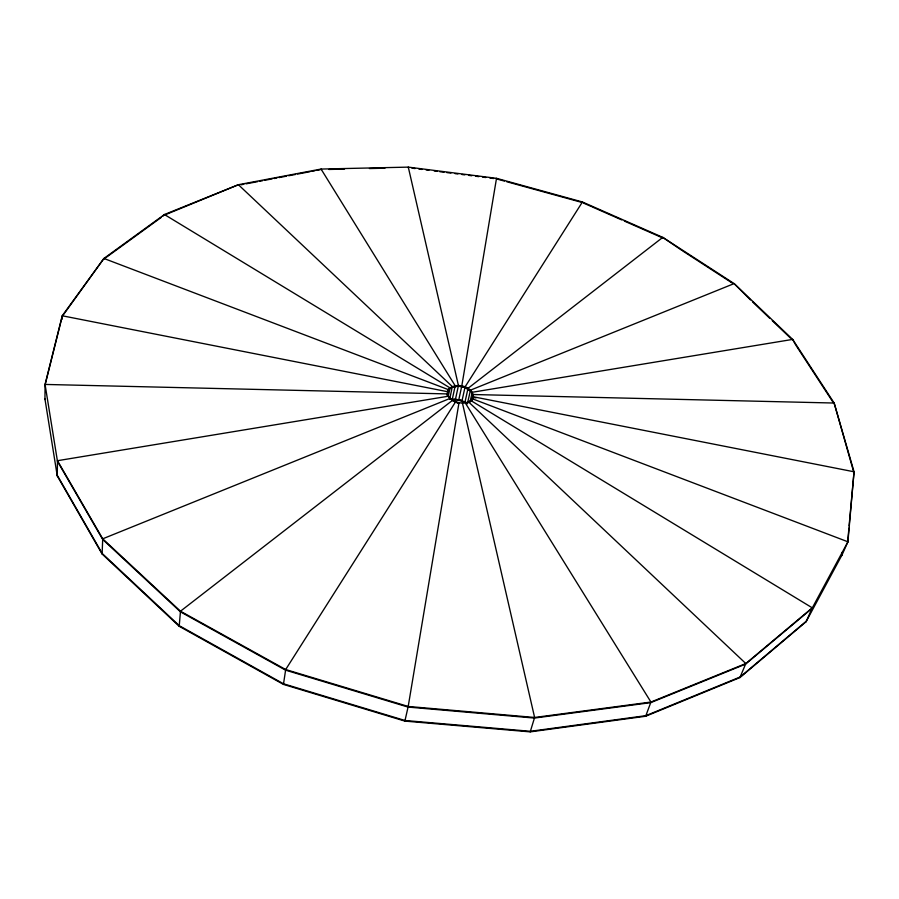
<?xml version="1.0" encoding="UTF-8"?>
<svg xmlns="http://www.w3.org/2000/svg" width="899" height="899" viewBox="0 0 899 899"><rect width="100%" height="100%" fill="white"/><g stroke="black" fill="none" stroke-linecap="round" stroke-linejoin="round"><path stroke-width="1.35" d="M44.95 399.538L45.062 384.435L62.245 315.774L103.913 258.463L164.427 214.524L238.392 184.722L321.055 169.057L408.292 167.124L496.518 178.317L582.428 201.983L662.777 237.37L734.123 283.59L792.66 339.406L834.148 403.033L854.05 471.784L847.914 541.794L841.756 555.537M842.262 552.222L842.003 554.975L806.088 621.726L739.922 677.576L645.639 716.256L530.208 731.876L404.876 721.099L283.443 684.409L179.193 626.288L102.115 554.02L57.255 475.919L57.469 460.704L448.5 396.189C453.658 403.314 466.356 405.91 472.537 398.841L847.914 541.794L812.011 608.421L745.574 664.125L650.719 702.647L534.422 718.065L408.067 707.075L285.579 670.16L180.429 611.826L102.688 539.445L57.469 461.344L45.062 384.435L447.567 393.919L448.376 396.785M62.188 319.123L62.245 315.774L447.5 391.683L448.466 396.774C442.196 378.693 482.594 386.592 470.716 401.145M45.051 385.064L62.233 316.392L103.913 258.463L448.32 389.615C455.141 381.626 473.515 385.986 473.189 397.358M102.115 554.02L102.711 538.816L57.469 460.704M162.764 216.299L164.427 214.524L449.961 387.874L447.477 392.29M179.193 626.288L180.485 611.208L452.714 400.19L455.613 402.19L454.445 401.774M847.656 542.367L848.914 528.129M849.106 525.893L854.05 471.784L473.324 396.774L472.413 399.437L470.795 401.201L470.93 400.606L812.269 607.836L806.088 621.726M320.977 169.63L321.055 169.057L455.197 385.783L452.141 400.021L458.704 400.167L464.895 402.527L468.031 388.323L662.777 237.37L681.88 250.405M283.443 684.409L285.68 669.541L455.703 401.651L455.568 402.246M408.191 167.686L408.292 167.124L458.434 385.57L455.355 399.797M447.376 392.279L448.32 389.615L447.185 395.481M447.432 394.515L447.567 393.919M448.253 396.369L449.916 388.525L452.242 387.222M449.736 398.987L452.309 386.57L238.392 184.722L164.393 215.119M458.704 400.167L461.794 385.952L496.518 178.317L496.394 178.879L504.451 181.092M461.951 401.1L465.075 386.885L582.428 201.983L582.294 202.533L506.654 181.699M467.469 402.887L465.513 403.28L650.943 702.052L645.639 716.256M467.368 403.82L470.48 390.155L734.123 283.59L750.474 299.918M468.458 402.538L468.593 401.943L745.822 663.541L739.922 677.576M469.986 402.01L472.256 392.267L792.66 339.406L795.649 344.868M471.818 400.336L473.222 394.526L834.148 403.033L853.803 472.346M472.413 399.437L472.537 398.841M472.503 399.954L473.324 396.774M404.876 721.099L408.202 706.457L459.018 402.595L457.67 402.909M530.208 731.876L534.613 717.469L462.423 402.977M448.298 390.245L449.916 388.525M806.336 621.164L740.158 677.003L645.864 715.671L530.388 731.292L405.011 720.504L283.533 683.802L179.249 625.67L102.138 553.402L57.266 475.301M812.269 607.836L745.822 663.541L650.943 702.052L534.613 717.469L408.202 706.457L285.68 669.541L180.485 611.208L102.711 538.816L450.264 398.336L452.647 400.74L451.635 400.156M103.891 259.069L161.033 217.558M449.837 388.469L452.175 387.166L458.321 386.233M470.031 401.741L465.513 403.28M241.089 184.789L243.854 184.261M246.034 183.845L257.62 181.654M259.789 181.238L262.542 180.721M264.508 180.339L272.172 178.89M274.15 178.519L276.903 177.991M279.061 177.586L286.545 176.159M288.691 175.755L295.569 174.451M297.558 174.069L309.953 171.72M312.088 171.316L314.841 170.799M316.841 170.417L319.853 169.844M455.501 399.291L452.309 399.504L455.478 399.223L462.086 400.516M328.899 169.462L344.508 169.113M369.433 168.551L384.963 168.203M458.299 386.165C463.524 386.424 469.031 388.447 472.121 392.863M411.922 168.158L415.08 168.562M418.889 169.046L421.979 169.439M426.104 169.956L428.868 170.304M434.206 170.99L436.993 171.338M439.78 171.698L444.027 172.237M446.747 172.574L450.927 173.102M455.051 173.631L457.894 173.99M461.94 174.507L464.85 174.878M468.829 175.384L471.818 175.755M475.728 176.249L478.785 176.642M482.617 177.125L485.752 177.53M489.933 178.058L493.641 178.53M475.942 397.897L473.088 397.336L472.986 395.111M458.816 399.65L465.019 401.954M456.703 402.494L458.895 403.123L456.681 402.561M583.563 203.095L591.216 206.467M591.958 206.792L613.523 216.299M614.163 216.58L621.816 219.952M624.367 221.075L652.416 233.425M652.854 233.616L662.619 237.92M464.907 387.536L470.278 390.773M682.498 250.799L697.04 260.227M697.691 260.654L730.426 281.87M730.876 282.151L732.921 283.477M464.963 401.999L466.637 403.168M449.41 398.178L450.208 398.898M752.497 301.85L769.69 318.246M772.275 320.707L776.309 324.561M776.77 325L790.435 338.035M796.222 345.744L833.924 403.595M472.031 392.874L473.088 395.122M44.95 398.92L57.255 475.919"/></g></svg>
